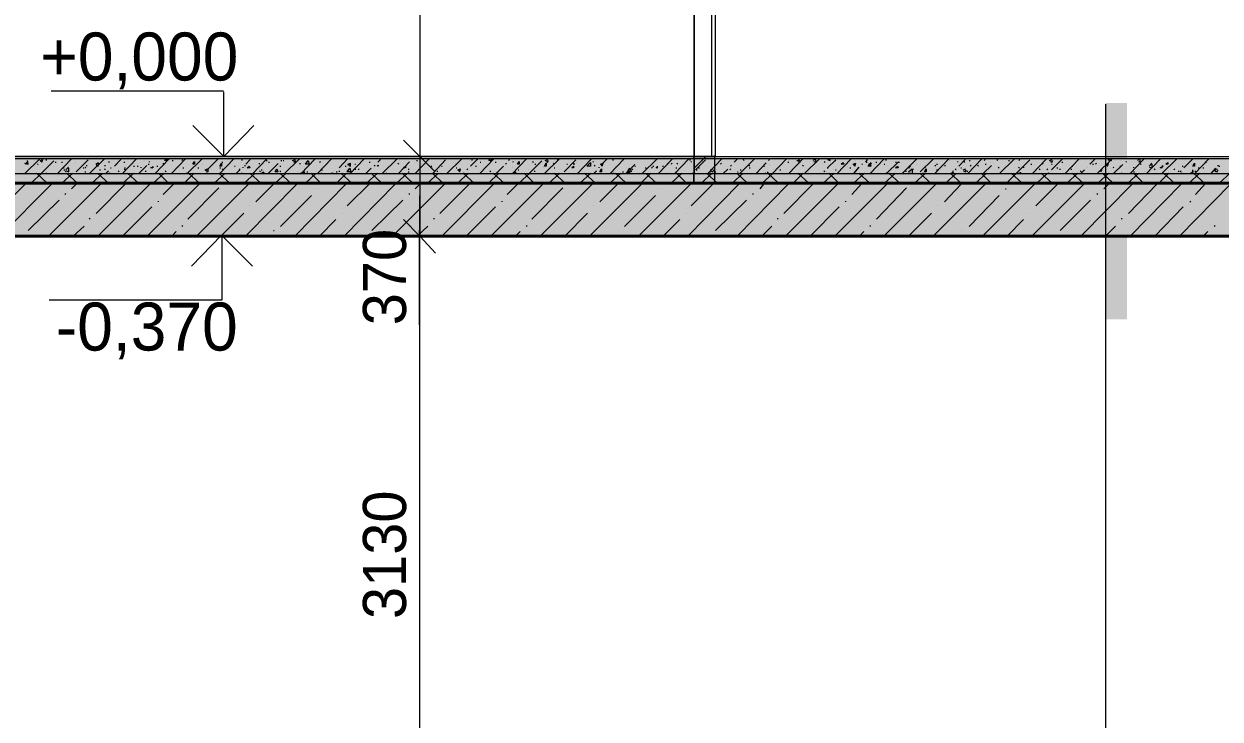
# Model space of a CAD drawing. Header units: millimetres. Extents: x -135211 to 49383, y -8033 to 228499.
# Drawn here: x -102004 to -96452, y 4231 to 7456 of the extents above; entities that cross this region are included whole.
import ezdxf

# ---------------------------------------------------------------- set-up
doc = ezdxf.new("R2010")
doc.units = ezdxf.units.MM
doc.layers.add('PDF _Геометрия', color=7, linetype='Continuous', true_color=0x1d1d1d)
doc.layers.add('PDF _Сплошная заливка', color=7, linetype='Continuous', true_color=0xffffff)
doc.layers.add('PDF _Текст', color=7, linetype='Continuous')

msp = doc.modelspace()

# ---------------------------------------------------------------- hatches: boundary and pattern name
at = {"layer": 'PDF _Сплошная заливка', "transparency": 33554559}
h = msp.add_hatch(color=256, dxfattribs=at)
h.paths.add_polyline_path([(-98797.4, 10725.5), (-98894.4, 10725.5), (-98894.4, 8943.4), (-98797.4, 8943.4)])
h.paths.add_polyline_path([(-98797.4, 6843.8), (-98894.4, 6843.8), (-98894.4, 6717.5), (-98797.4, 6717.5)])
h = msp.add_hatch(color=256, dxfattribs=at)
h.paths.add_polyline_path([(-95745, 6763.3), (-95745, 6828.9), (-98893.4, 6828.9), (-98893.4, 6763.3)])
h.paths.add_polyline_path([(-90597.5, 6763.3), (-90597.5, 6828.9), (-95546, 6828.9), (-95546, 6763.3)])
h = msp.add_hatch(color=256, dxfattribs=at)
h.paths.add_polyline_path([(-98894.4, 6763.3), (-98894.4, 6717.5), (-95745, 6717.5), (-95745, 6763.3)])
h.paths.add_polyline_path([(-90598.1, 6763.3), (-95546, 6763.3), (-95546, 6717.5), (-90598.1, 6717.5)])
h = msp.add_hatch(color=256, dxfattribs=at)
h.paths.add_polyline_path([(-90915, 6475.5), (-90915, 6713.8), (-103545.3, 6713.8), (-103545.3, 6475.5)])
h.paths.add_polyline_path([(-5796.5, 6475.5), (-5796.5, 6713.8), (-26352.2, 6713.8), (-26352.2, 6475.5)])
h.paths.add_polyline_path([(-26398.8, 6475.5), (-26398.8, 6713.8), (-50899.8, 6713.8), (-50899.8, 6475.5)])
h.paths.add_polyline_path([(-50950.6, 6475.5), (-50950.6, 6713.8), (-77648.6, 6713.8), (-77648.6, 6475.5)])
h.paths.add_polyline_path([(-79718.6, 6475.5), (-79718.6, 6713.8), (-80167.3, 6713.8), (-80167.3, 6475.5)])
h.paths.add_polyline_path([(-80366.2, 6475.5), (-80366.2, 6713.8), (-82698.6, 6713.8), (-82698.6, 6475.5)])
h.paths.add_polyline_path([(-82897.6, 6475.5), (-82897.6, 6713.8), (-83397.1, 6713.8), (-83397.1, 6475.5)])

# ---------------------------------------------------------------- linework, layer by layer
at = {"layer": 'PDF _Геометрия', "color": 7, "lineweight": 9}
for points in [[(-100166.8, 10722), (-100166.8, 6840.3), (-100289.6, 6840.3)], [(-98795.3, 8940.2), (-98795.3, 6840.3), (-98892.6, 6840.3), (-103295.3, 6840.3)], [(-98812.2, 8940.2), (-98812.2, 6840.3), (-98892.6, 6840.3), (-98892.6, 8889.2), (-98892.6, 6840.3), (-95743.1, 6840.3)], [(-101078.6, 7144.3), (-101878.7, 7144.3)], [(-99942.5, 6840.3), (-100145.7, 6840.3), (-101077, 6840.3), (-101077, 7141)], [(-81483.5, -2416.3), (-96982.2, -2416.3), (-96982.2, 7083.5)], [(-103297.1, 6844.5), (-103297.1, 6840.3), (-98894.8, 6840.3), (-98894.8, 6844.5)], [(-103297, 6840), (-103297, 6831.5), (-98894.6, 6831.5), (-98894.6, 6840)], [(-100928.8, 6840.3), (-101229.4, 6840.3)], [(-100166.7, 6840.2), (-100166.7, 6471.8), (-100289.5, 6471.8)], [(-100166.8, 6840.3), (-100061, 6840.3)], [(-98894.7, 6844.7), (-98894.7, 6717.5), (-98797.4, 6717.5), (-98797.4, 6844.7)], [(-98894.6, 6844.3), (-98894.6, 6831.5), (-95745.2, 6831.5), (-95745.2, 6844.3)], [(-103295.9, 6828.9), (-103295.9, 6761.3), (-98893.4, 6761.3), (-98893.4, 6828.9), (-98893.4, 6761.3), (-95743.9, 6761.3), (-95743.9, 6828.9)], [(-103297.1, 6763.8), (-103297.1, 6717.5), (-98894.7, 6717.5), (-98894.7, 6763.8), (-98894.7, 6717.5), (-95745.3, 6717.5), (-95745.3, 6763.8)], [(-100167.2, 6498.1), (-100167.2, 6659)], [(-100167.9, 6059.4), (-100167.9, 6499.6)], [(-98545.4, 6471.8), (-103045.4, 6471.8)], [(-101086.4, 6474), (-101086.4, 6173.5), (-101886.5, 6173.5)], [(-100933, 6471.8), (-101233.6, 6471.8)], [(-99447.1, 6471.8), (-99658.8, 6471.8), (-101085.4, 6471.8)], [(-100168.9, 6476.5), (-100168.9, 3225.4)], [(-100166.7, 6471.8), (-100060.9, 6471.8)], [(-97343.1, 6471.8), (-98443.8, 6471.8)], [(-96742, 6471.8), (-96945.2, 6471.8)]]:
    msp.add_lwpolyline(points, dxfattribs=at)
at = {"layer": 'PDF _Геометрия', "color": 7, "lineweight": 40}
for points in [[(-90547, 6717.5), (-103297.1, 6717.5), (-103297.1, 7445.8)], [(-103295.2, 6471.8), (-91691.7, 6471.8)]]:
    msp.add_lwpolyline(points, dxfattribs=at)
at = {"layer": 'PDF _Геометрия', "color": 7, "lineweight": 18}
for points in [[(-100937.3, 6984.3), (-101077, 6840.3), (-101221, 6984.3)], [(-100166.8, 6840.3), (-100243.1, 6916.3)], [(-100167.7, 6841.9), (-100095.8, 6770.1)], [(-100166.7, 6471.8), (-100243, 6547.8)], [(-101226.7, 6331.4), (-101087, 6475.1), (-100943.1, 6331.4)], [(-100165.5, 6468.9), (-100093.5, 6392.8)]]:
    msp.add_lwpolyline(points, dxfattribs=at)
at = {"layer": 'PDF _Геометрия', "lineweight": 9}
for points in [[(-101409, 6831.5), (-101409, 6831.5)], [(-101341.1, 6831.2), (-101341.1, 6822.8), (-101349.6, 6822.8), (-101345.4, 6831.2)], [(-101256.6, 6831.5), (-101256.6, 6831.5)], [(-101154.2, 6778.9), (-101103.4, 6829.9)], [(-100540.5, 6787.7), (-100502.4, 6830.2)], [(-100202.6, 6831.5), (-100202.6, 6831.5)], [(-99931.1, 6796.4), (-99897.2, 6830.4)], [(-99834.2, 6831.2), (-99834.2, 6822.8), (-99846.9, 6822.8), (-99838.4, 6831.2)], [(-99753.8, 6822.8), (-99749.5, 6831.2)], [(-99321.7, 6805.2), (-99296.3, 6830.7)], [(-98891.7, 6787.7), (-98841, 6838.7)], [(-98708, 6814), (-98691.1, 6831)], [(-98339.9, 6822.8), (-98331.4, 6831.2)], [(-98276.6, 6831.5), (-98276.6, 6831.5)], [(-97802.5, 6831.5), (-97802.5, 6831.5)], [(-97234.3, 6778.9), (-97183.5, 6829.9)], [(-97057, 6805.2), (-97031.6, 6830.7)], [(-96972.6, 6827), (-96955.7, 6822.8), (-96959.9, 6831.2)], [(-96832.9, 6822.8), (-96828.7, 6831.2)], [(-96620.6, 6787.7), (-96578.3, 6830.2)], [(-102001.2, 6809.5), (-101984.3, 6805.2), (-101988.5, 6822.2)], [(-102000.5, 6761.3), (-101932.8, 6828.9)], [(-101999.3, 6805.2), (-101986.6, 6817.9)], [(-101990.9, 6805.2), (-101986.6, 6809.5)], [(-101955, 6822.8), (-101955, 6822.8)], [(-101942, 6805.2), (-101937.7, 6805.2)], [(-101929.6, 6822.8), (-101916.9, 6827)], [(-101929.4, 6822.5), (-101921, 6814), (-101916.7, 6826.7)], [(-101924.3, 6761.3), (-101865.1, 6820.4)], [(-101916.4, 6796.4), (-101916.4, 6796.4)], [(-101899.9, 6822.8), (-101899.9, 6827)], [(-101893.5, 6805.2), (-101893.5, 6805.2)], [(-101859.7, 6814), (-101855.5, 6814)], [(-101848.2, 6761.3), (-101784.6, 6828.9)], [(-101830.1, 6814), (-101825.9, 6814)], [(-101821.2, 6787.7), (-101817, 6787.7)], [(-101818.8, 6778.9), (-101814.6, 6778.9)], [(-101812.5, 6770.1), (-101808.3, 6774.4), (-101795.5, 6770.1), (-101795.5, 6787.1)], [(-101810.3, 6778.9), (-101797.6, 6791.6)], [(-101764.3, 6814), (-101764.3, 6814)], [(-101761.7, 6770.1), (-101706.7, 6824.9)], [(-101730, 6787.7), (-101725.8, 6787.7)], [(-101721.6, 6787.7), (-101717.3, 6791.9)], [(-101713.2, 6800.7), (-101713.2, 6796.4)], [(-101700, 6761.3), (-101632.3, 6828.9)], [(-101671, 6805.2), (-101658.3, 6813.7)], [(-101669.1, 6805.2), (-101664.9, 6805.2)], [(-101669, 6800.7), (-101660.5, 6796.4), (-101656.3, 6809.2)], [(-101653.7, 6778.9), (-101649.4, 6778.9)], [(-101630.6, 6783.1), (-101626.4, 6778.9)], [(-101626.6, 6796.4), (-101626.6, 6800.7)], [(-101611.9, 6818.2), (-101607.7, 6814)], [(-101603, 6787.7), (-101598.8, 6787.7)], [(-101584.3, 6796.4), (-101554.7, 6826.2)], [(-101577.9, 6805.2), (-101573.7, 6805.2)], [(-101567, 6774.4), (-101562.7, 6770.1)], [(-101547.6, 6761.3), (-101484.1, 6828.9)], [(-101540, 6814), (-101535.7, 6814)], [(-101539.4, 6783.1), (-101535.2, 6778.9)], [(-101537.6, 6787.7), (-101533.4, 6787.7)], [(-101495.4, 6796.4), (-101491.2, 6796.4)], [(-101478.5, 6796.4), (-101474.3, 6796.4)], [(-101471.4, 6761.3), (-101433.3, 6799.6)], [(-101461.4, 6791.9), (-101461.4, 6787.7)], [(-101445, 6822.8), (-101445, 6822.8)], [(-101440, 6774.4), (-101440, 6770.1)], [(-101427.8, 6805.2), (-101423.6, 6805.2)], [(-101421.4, 6814), (-101421.4, 6818.2)], [(-101416.8, 6791.9), (-101408.3, 6787.7), (-101404.1, 6796.2)], [(-101414.8, 6787.7), (-101402.2, 6791.9)], [(-101395.2, 6761.3), (-101331.7, 6828.9)], [(-101387.3, 6796.4), (-101383.1, 6796.4)], [(-101360.1, 6809.5), (-101355.9, 6805.2)], [(-101357.4, 6778.9), (-101357.4, 6778.9)], [(-101348.8, 6774.4), (-101344.5, 6770.1)], [(-101319, 6761.3), (-101255.5, 6828.9)], [(-101315.8, 6822.8), (-101311.5, 6822.8)], [(-101287.8, 6787.7), (-101287.8, 6787.7)], [(-101271.5, 6822.8), (-101267.2, 6827)], [(-101266.7, 6787.7), (-101262.4, 6787.7)], [(-101247, 6761.3), (-101179.3, 6828.9)], [(-101196.7, 6787.7), (-101192.4, 6787.7)], [(-101175.8, 6805.2), (-101175.8, 6805.2)], [(-101162.7, 6778.9), (-101150, 6783.1)], [(-101162.5, 6778.6), (-101149.8, 6770.1), (-101149.8, 6782.9)], [(-101135.3, 6778.9), (-101135.3, 6778.9)], [(-101097.2, 6778.9), (-101097.2, 6778.9)], [(-101095.1, 6787.7), (-101090.8, 6787.7)], [(-101094.6, 6761.3), (-101031.1, 6828.9)], [(-101085.1, 6814), (-101080.8, 6814)], [(-101084.5, 6783.1), (-101080.2, 6778.9)], [(-101027.5, 6796.4), (-101023.2, 6796.4)], [(-101018.5, 6761.3), (-101001.5, 6778.3)], [(-101006, 6783.1), (-101001.8, 6778.9)], [(-100992.1, 6822.8), (-100992.1, 6827)], [(-100987.2, 6787.7), (-100987.2, 6791.9)], [(-100978.9, 6800.7), (-100978.9, 6796.4)], [(-100974.8, 6805.2), (-100953.7, 6826.4)], [(-100942.2, 6761.3), (-100878.8, 6828.9)], [(-100911.3, 6805.2), (-100911.3, 6809.5)], [(-100910.8, 6774.4), (-100906.5, 6770.1)], [(-100902.5, 6778.9), (-100898.2, 6778.9)], [(-100879.8, 6822.8), (-100875.5, 6822.8)], [(-100870.3, 6761.3), (-100823.7, 6808.1)], [(-100869.2, 6814), (-100864.9, 6814)], [(-100815.8, 6796.4), (-100811.6, 6796.4)], [(-100815.4, 6774.4), (-100815.4, 6770.1)], [(-100812, 6822.8), (-100807.8, 6822.8)], [(-100801.6, 6822.8), (-100797.4, 6822.8)], [(-100794.1, 6761.3), (-100726.3, 6828.9)], [(-100757, 6822.8), (-100744.3, 6827)], [(-100754.8, 6818.2), (-100746.4, 6814), (-100742.1, 6822.5)], [(-100722.8, 6805.2), (-100722.8, 6809.5)], [(-100717.9, 6761.3), (-100654.4, 6828.9)], [(-100641.7, 6761.3), (-100578.2, 6828.9)], [(-100632.1, 6814), (-100627.9, 6818.2)], [(-100623, 6778.9), (-100618.8, 6778.9)], [(-100540.2, 6770.1), (-100540.2, 6774.4)], [(-100513.3, 6796.4), (-100509, 6796.4)], [(-100500.7, 6805.2), (-100488, 6809.5)], [(-100500.6, 6804.9), (-100487.9, 6796.4), (-100487.9, 6809.2)], [(-100489.3, 6761.3), (-100425.8, 6828.9)], [(-100468.8, 6805.2), (-100464.6, 6805.2)], [(-100466.4, 6783.1), (-100466.4, 6778.9)], [(-100449.5, 6778.9), (-100449.5, 6783.1)], [(-100417.3, 6761.3), (-100391.9, 6786.8)], [(-100401.3, 6814), (-100397, 6814)], [(-100377.8, 6796.4), (-100373.6, 6800.7)], [(-100365.1, 6800.7), (-100360.9, 6796.4)], [(-100361.2, 6814), (-100348.5, 6826.7)], [(-100358.7, 6796.4), (-100358.7, 6800.7)], [(-100341.1, 6761.3), (-100273.4, 6828.9)], [(-100267.9, 6805.2), (-100263.7, 6809.5)], [(-100264.9, 6761.3), (-100214.1, 6816.2)], [(-100261.7, 6822.8), (-100261.7, 6822.8)], [(-100244.2, 6791.9), (-100235.7, 6787.7), (-100231.5, 6796.2)], [(-100242.2, 6787.7), (-100229.5, 6791.9)], [(-100218.7, 6783.1), (-100218.7, 6778.9)], [(-100188.7, 6761.3), (-100125.2, 6828.9)], [(-100181.3, 6822.8), (-100177.1, 6822.8)], [(-100115.3, 6796.4), (-100111.1, 6796.4)], [(-100113, 6787.7), (-100108.7, 6787.7)], [(-100106.3, 6761.3), (-100047, 6824.7)], [(-100085.3, 6770.1), (-100085.3, 6774.4)], [(-100066.6, 6796.4), (-100062.3, 6796.4)], [(-100040.6, 6761.3), (-99972.8, 6828.9)], [(-100009.8, 6814), (-100009.8, 6814)], [(-99999, 6805.2), (-99994.7, 6805.2)], [(-99998.7, 6787.7), (-99994.5, 6787.7)], [(-99990, 6778.9), (-99977.4, 6783.1)], [(-99989.9, 6778.6), (-99981.5, 6770.1), (-99977.2, 6782.9)], [(-99947.8, 6778.9), (-99943.5, 6783.1)], [(-99925.3, 6827), (-99925.3, 6822.8)], [(-99907.9, 6796.4), (-99903.7, 6796.4)], [(-99888.2, 6761.3), (-99824.7, 6828.9)], [(-99887, 6814), (-99882.8, 6814)], [(-99841.7, 6774.4), (-99837.5, 6770.1)], [(-99840.6, 6822.8), (-99836.4, 6822.8)], [(-99834.2, 6827), (-99830, 6822.8)], [(-99817.1, 6814), (-99812.9, 6814)], [(-99812, 6761.3), (-99778.1, 6795.3)], [(-99768.4, 6805.2), (-99764.1, 6809.5)], [(-99735.8, 6761.3), (-99672.3, 6828.9)], [(-99734.6, 6818.2), (-99734.6, 6814)], [(-99734.2, 6787.7), (-99734.2, 6787.7)], [(-99722.1, 6822.8), (-99722.1, 6822.8)], [(-99710.7, 6778.9), (-99706.5, 6778.9)], [(-99662.1, 6778.9), (-99662.1, 6778.9)], [(-99659.6, 6761.3), (-99600.3, 6820.4)], [(-99643.5, 6818.2), (-99639.3, 6814)], [(-99632.9, 6805.2), (-99628.7, 6805.2)], [(-99632.3, 6770.1), (-99632.3, 6774.4)], [(-99594.5, 6787.7), (-99594.5, 6787.7)], [(-99587.6, 6761.3), (-99519.9, 6828.9)], [(-99584.5, 6822.8), (-99571.7, 6827)], [(-99582.2, 6818.2), (-99573.8, 6814), (-99569.5, 6822.5)], [(-99548.2, 6809.5), (-99544, 6805.2)], [(-99543.7, 6787.7), (-99539.4, 6787.7)], [(-99527.4, 6827), (-99527.4, 6822.8)], [(-99496.8, 6770.1), (-99441.8, 6824.9)], [(-99484.7, 6805.2), (-99480.5, 6805.2)], [(-99452.9, 6805.2), (-99448.7, 6805.2), (-99452.9, 6809.5)], [(-99440.3, 6814), (-99440.3, 6814)], [(-99435.2, 6761.3), (-99371.7, 6828.9)], [(-99372.8, 6822.8), (-99372.8, 6822.8)], [(-99364.2, 6814), (-99359.9, 6818.2)], [(-99357.5, 6800.7), (-99353.3, 6796.4)], [(-99334.1, 6787.7), (-99334.1, 6791.9)], [(-99328.1, 6805.2), (-99315.4, 6809.5)], [(-99327.9, 6804.9), (-99319.5, 6796.4), (-99315.2, 6809.2)], [(-99282.8, 6761.3), (-99219.3, 6828.9)], [(-99269.1, 6822.8), (-99269.1, 6827)], [(-99260.2, 6796.4), (-99260.2, 6796.4)], [(-99210.9, 6761.3), (-99168.5, 6803.8)], [(-99198.5, 6778.9), (-99194.2, 6783.1)], [(-99181.6, 6778.9), (-99177.3, 6783.1)], [(-99169.1, 6796.4), (-99164.9, 6796.4)], [(-99154.7, 6814), (-99154.7, 6814)], [(-99134.7, 6761.3), (-99066.9, 6828.9)], [(-99120.3, 6787.7), (-99116.1, 6787.7)], [(-99090.7, 6787.7), (-99086.5, 6791.9)], [(-99084.5, 6796.4), (-99080.2, 6796.4)], [(-99071.6, 6791.9), (-99063.2, 6787.7), (-99063.2, 6796.2)], [(-99069.5, 6787.7), (-99061.1, 6791.9)], [(-99069.5, 6787.7), (-99069.5, 6787.7)], [(-99058.5, 6761.3), (-98995, 6828.9)], [(-99040, 6796.4), (-99035.8, 6796.4)], [(-99019.1, 6809.5), (-99014.8, 6805.2)], [(-99000, 6805.2), (-98995.7, 6809.5)], [(-98982.3, 6761.3), (-98918.8, 6828.9)], [(-98978.5, 6787.7), (-98974.3, 6787.7)], [(-98972.5, 6805.2), (-98968.2, 6809.5)], [(-98913.5, 6827), (-98913.5, 6822.8)], [(-98904.9, 6814), (-98904.9, 6818.2)], [(-98887.3, 6778.9), (-98840.8, 6825.6)], [(-98883.1, 6778.9), (-98878.9, 6778.9)], [(-98872.7, 6787.7), (-98868.4, 6787.7)], [(-98858.5, 6822.8), (-98854.2, 6822.8)], [(-98829.9, 6761.3), (-98766.4, 6828.9)], [(-98817.5, 6778.9), (-98804.8, 6783.1)], [(-98815.2, 6774.4), (-98806.7, 6770.1), (-98802.5, 6778.6)], [(-98787.8, 6778.9), (-98787.8, 6778.9)], [(-98771.4, 6809.5), (-98767.1, 6805.2)], [(-98757.9, 6761.3), (-98736.7, 6782.6)], [(-98726.5, 6778.9), (-98722.3, 6783.1)], [(-98724.7, 6796.4), (-98720.4, 6800.7)], [(-98681.7, 6761.3), (-98614, 6828.9)], [(-98679.9, 6778.9), (-98675.7, 6778.9)], [(-98665.9, 6827), (-98661.6, 6822.8)], [(-98637.7, 6787.7), (-98633.5, 6787.7)], [(-98635.8, 6796.4), (-98635.8, 6800.7)], [(-98605.5, 6761.3), (-98559, 6811.9)], [(-98570.2, 6796.4), (-98565.9, 6796.4)], [(-98547.3, 6822.8), (-98543.1, 6827)], [(-98544.9, 6805.2), (-98544.9, 6805.2)], [(-98529.3, 6761.3), (-98465.8, 6828.9)], [(-98495.8, 6778.9), (-98491.5, 6778.9)], [(-98458.3, 6814), (-98454, 6814)], [(-98454.2, 6822.8), (-98454.2, 6822.8)], [(-98453.1, 6761.3), (-98389.6, 6828.9)], [(-98416.1, 6822.8), (-98411.9, 6822.8), (-98403.4, 6827)], [(-98409.6, 6818.2), (-98401.1, 6814), (-98401.1, 6822.5)], [(-98390.3, 6800.7), (-98386, 6796.4)], [(-98381.2, 6761.3), (-98313.4, 6828.9)], [(-98337.6, 6818.2), (-98324.9, 6814), (-98329.2, 6826.7)], [(-98290.3, 6770.1), (-98286.1, 6774.4)], [(-98289, 6818.2), (-98284.7, 6814)], [(-98275.8, 6787.7), (-98271.6, 6787.7)], [(-98274.3, 6827), (-98261.6, 6822.8), (-98261.6, 6827)], [(-98273.7, 6787.7), (-98235.6, 6825.9)], [(-98240.4, 6822.8), (-98236.2, 6822.8)], [(-98237.5, 6778.9), (-98233.3, 6778.9)], [(-98228.7, 6761.3), (-98165.3, 6828.9)], [(-98180.7, 6796.4), (-98180.7, 6796.4)], [(-98170, 6787.7), (-98165.8, 6787.7)], [(-98155.4, 6805.2), (-98142.7, 6809.5)], [(-98155.3, 6804.9), (-98146.8, 6796.4), (-98142.6, 6809.2)], [(-98152.6, 6761.3), (-98127.2, 6791.1)], [(-98145.2, 6822.8), (-98145.2, 6822.8)], [(-98115.2, 6805.2), (-98111, 6805.2)], [(-98096.3, 6814), (-98087.9, 6826.7)], [(-98094.2, 6814), (-98090, 6814)], [(-98085.5, 6800.7), (-98072.8, 6796.4), (-98072.8, 6813.4)], [(-98083.3, 6796.4), (-98070.6, 6809.2)], [(-98076.4, 6761.3), (-98012.9, 6828.9)], [(-98056, 6805.2), (-98056, 6805.2)], [(-98049.8, 6814), (-98045.5, 6814)], [(-98011.5, 6805.2), (-98007.3, 6805.2)], [(-98001.3, 6822.8), (-98001.3, 6827)], [(-98000.2, 6761.3), (-97945.1, 6816.2)], [(-97958.8, 6814), (-97954.6, 6814)], [(-97943.9, 6814), (-97939.7, 6814)], [(-97928.2, 6761.3), (-97860.5, 6828.9)], [(-97909.3, 6770.1), (-97909.3, 6774.4)], [(-97903.3, 6791.9), (-97894.8, 6787.7), (-97890.6, 6800.4)], [(-97901.1, 6787.7), (-97888.4, 6796.2)], [(-97898.7, 6770.1), (-97881.8, 6782.9)], [(-97896.4, 6765.6), (-97879.5, 6761.3), (-97879.5, 6778.3)], [(-97877.7, 6783.1), (-97877.7, 6778.9)], [(-97859.1, 6805.2), (-97859.1, 6805.2)], [(-97843.7, 6770.1), (-97784.4, 6829.2)], [(-97822.8, 6787.7), (-97818.6, 6791.9)], [(-97776.5, 6800.7), (-97772.2, 6796.4)], [(-97775.8, 6761.3), (-97712.3, 6828.9)], [(-97768.1, 6805.2), (-97763.9, 6805.2)], [(-97767.7, 6778.9), (-97763.4, 6778.9)], [(-97727.7, 6796.4), (-97727.7, 6800.7)], [(-97707, 6822.8), (-97707, 6822.8)], [(-97680.8, 6778.9), (-97676.6, 6783.1)], [(-97670.9, 6818.2), (-97670.9, 6814)], [(-97668.4, 6796.4), (-97668.4, 6796.4)], [(-97664.2, 6796.4), (-97634.6, 6826.2)], [(-97655.6, 6787.7), (-97651.4, 6787.7)], [(-97644.9, 6778.9), (-97632.2, 6783.1)], [(-97642.6, 6774.4), (-97634.1, 6770.1), (-97629.9, 6778.6)], [(-97641.3, 6814), (-97637, 6818.2)], [(-97625.6, 6774.4), (-97625.6, 6770.1)], [(-97623.4, 6761.3), (-97559.9, 6828.9)], [(-97616.1, 6822.8), (-97611.8, 6822.8)], [(-97611.3, 6796.4), (-97607.1, 6800.7)], [(-97577.5, 6800.7), (-97573.3, 6796.4)], [(-97551.5, 6761.3), (-97513.4, 6799.6)], [(-97546.2, 6822.8), (-97541.9, 6827)], [(-97541.6, 6805.2), (-97537.4, 6805.2)], [(-97524.3, 6791.9), (-97520.1, 6787.7)], [(-97516.4, 6814), (-97516.4, 6814)], [(-97501.6, 6814), (-97501.6, 6814)], [(-97486.9, 6822.8), (-97482.7, 6827)], [(-97482, 6791.9), (-97477.8, 6787.7)], [(-97475.2, 6761.3), (-97407.5, 6828.9)], [(-97458.7, 6778.9), (-97458.7, 6778.9)], [(-97434, 6822.8), (-97429.8, 6822.8)], [(-97425.4, 6814), (-97421.2, 6814)], [(-97421.2, 6814), (-97421.2, 6814)], [(-97399.1, 6761.3), (-97335.6, 6824.7)], [(-97386.9, 6791.9), (-97382.6, 6787.7)], [(-97385.3, 6822.8), (-97381, 6827)], [(-97363.5, 6787.7), (-97363.5, 6791.9)], [(-97330, 6805.2), (-97325.7, 6805.2)], [(-97322.9, 6761.3), (-97259.3, 6828.9)], [(-97291.4, 6783.1), (-97287.1, 6778.9)], [(-97277.1, 6805.2), (-97272.8, 6809.5)], [(-97255.4, 6778.9), (-97251.2, 6783.1)], [(-97243.6, 6822.8), (-97230.9, 6827)], [(-97241.2, 6818.2), (-97232.7, 6814), (-97228.5, 6822.5)], [(-97234.8, 6805.2), (-97230.5, 6805.2)], [(-97209, 6787.7), (-97204.8, 6787.7)], [(-97196.2, 6783.1), (-97196.2, 6778.9)], [(-97186.2, 6814), (-97181.9, 6814)], [(-97170.5, 6761.3), (-97107, 6828.9)], [(-97143.2, 6783.1), (-97143.2, 6778.9)], [(-97141.5, 6796.4), (-97141.5, 6796.4)], [(-97139.3, 6796.4), (-97135, 6796.4)], [(-97100.7, 6774.4), (-97096.5, 6770.1)], [(-97098.5, 6761.3), (-97081.6, 6778.3)], [(-97067.1, 6787.7), (-97067.1, 6787.7)], [(-97044.3, 6805.2), (-97040, 6805.2)], [(-97044.1, 6796.4), (-97044.1, 6796.4)], [(-97029.4, 6805.2), (-97025.1, 6809.5)], [(-97022.3, 6761.3), (-96954.6, 6828.9)], [(-97005.5, 6774.4), (-97005.5, 6770.1)], [(-97003.5, 6778.9), (-96999.2, 6778.9)], [(-96983, 6814), (-96983, 6814)], [(-96982.8, 6805.2), (-96970.1, 6809.5)], [(-96982.6, 6804.9), (-96974.2, 6796.4), (-96969.9, 6809.2)], [(-96970.4, 6822.8), (-96966.2, 6827)], [(-96948.6, 6791.9), (-96944.4, 6787.7)], [(-96946.1, 6761.3), (-96903.8, 6803.8)], [(-96938.8, 6822.8), (-96938.8, 6822.8)], [(-96917.1, 6796.4), (-96912.9, 6796.4)], [(-96915.4, 6822.8), (-96915.4, 6822.8)], [(-96889.8, 6814), (-96885.6, 6818.2)], [(-96869.9, 6761.3), (-96806.4, 6828.9)], [(-96853.5, 6791.9), (-96853.5, 6787.7)], [(-96830.5, 6818.2), (-96822.1, 6814), (-96822.1, 6826.7)], [(-96821.9, 6805.2), (-96817.7, 6805.2)], [(-96793.7, 6761.3), (-96730.2, 6828.9)], [(-96781.7, 6796.4), (-96769, 6809.2)], [(-96779.3, 6791.9), (-96766.6, 6787.7), (-96766.6, 6804.7)], [(-96758, 6783.1), (-96753.7, 6778.9)], [(-96736.8, 6778.9), (-96736.8, 6778.9)], [(-96731.3, 6822.8), (-96731.3, 6822.8)], [(-96730.7, 6791.9), (-96722.2, 6787.7), (-96718, 6800.4)], [(-96728.5, 6787.7), (-96715.8, 6796.2)], [(-96721.8, 6761.3), (-96654, 6828.9)], [(-96667, 6783.1), (-96662.8, 6778.9)], [(-96645.7, 6770.1), (-96641.5, 6774.4)], [(-96637.2, 6770.1), (-96633, 6774.4)], [(-96627, 6796.4), (-96622.8, 6796.4)], [(-96590.5, 6765.6), (-96577.8, 6761.3), (-96577.8, 6778.3)], [(-96582.9, 6805.2), (-96582.9, 6805.2)], [(-96569.4, 6761.3), (-96505.8, 6828.9)], [(-96567.3, 6774.4), (-96567.3, 6770.1)], [(-96552.9, 6787.7), (-96548.7, 6787.7)], [(-96531.8, 6787.7), (-96527.5, 6787.7)], [(-96519.5, 6814), (-96515.3, 6814)], [(-96493.2, 6761.3), (-96472, 6786.8)], [(-96476.5, 6778.9), (-96463.8, 6783.1)], [(-96476.4, 6774.4), (-96472.1, 6770.1)], [(-96474.1, 6774.4), (-96465.7, 6770.1), (-96461.4, 6778.6)], [(-96460, 6796.4), (-96460, 6800.7)], [(-96457.7, 6796.4), (-96453.5, 6796.4)], [(-101972.1, 6717.5), (-101921.3, 6763.8)], [(-101895.9, 6717.5), (-101946.7, 6763.8)], [(-101903.2, 6761.3), (-101899, 6765.6)], [(-101828.2, 6717.5), (-101777.4, 6763.8)], [(-101756.2, 6717.5), (-101807, 6763.8)], [(-101721.3, 6770.1), (-101717, 6770.1)], [(-101688.5, 6717.5), (-101637.7, 6763.8)], [(-101612.3, 6717.5), (-101663.1, 6763.8)], [(-101623.8, 6761.3), (-101611.1, 6774.1)], [(-101544.6, 6717.5), (-101493.8, 6763.8)], [(-101472.6, 6717.5), (-101523.4, 6763.8)], [(-101448.3, 6761.3), (-101444.1, 6761.3)], [(-101404.9, 6717.5), (-101354.1, 6763.8)], [(-101332.9, 6717.5), (-101379.5, 6763.8)], [(-101261, 6717.5), (-101214.4, 6763.8)], [(-101249.3, 6765.6), (-101249.3, 6761.3), (-101245.1, 6761.3)], [(-101189, 6717.5), (-101239.8, 6763.8)], [(-101185.8, 6761.3), (-101185.8, 6761.3)], [(-101164.7, 6761.3), (-101164.7, 6761.3)], [(-101158.1, 6765.6), (-101153.9, 6761.3)], [(-101121.3, 6717.5), (-101070.5, 6763.8)], [(-101049.3, 6717.5), (-101100.1, 6763.8)], [(-100995.3, 6761.3), (-100991.1, 6765.6)], [(-100981.6, 6717.5), (-100930.8, 6763.8)], [(-100905.4, 6717.5), (-100956.2, 6763.8)], [(-100904.1, 6761.3), (-100891.4, 6769.8), (-100895.7, 6761.3)], [(-100904.1, 6761.3), (-100904.1, 6761.3)], [(-100837.7, 6717.5), (-100786.9, 6763.8)], [(-100765.7, 6717.5), (-100816.5, 6763.8)], [(-100735, 6770.1), (-100735, 6770.1)], [(-100720.1, 6765.6), (-100715.9, 6761.3)], [(-100713.6, 6765.6), (-100701, 6761.3), (-100705.2, 6774.1)], [(-100711.7, 6761.3), (-100703.2, 6769.8)], [(-100698, 6717.5), (-100647.2, 6763.8)], [(-100690.6, 6770.1), (-100686.4, 6770.1)], [(-100626, 6717.5), (-100672.6, 6763.8)], [(-100624.7, 6765.6), (-100624.7, 6761.3)], [(-100578.2, 6761.3), (-100578.2, 6761.3)], [(-100573.9, 6761.3), (-100578.2, 6761.3)], [(-100572, 6765.6), (-100567.7, 6761.3)], [(-100555.2, 6770.1), (-100550.9, 6770.1)], [(-100554, 6717.5), (-100507.5, 6763.8)], [(-100482.1, 6717.5), (-100532.9, 6763.8)], [(-100414.4, 6717.5), (-100363.6, 6763.8)], [(-100342.4, 6717.5), (-100393.2, 6763.8)], [(-100324.2, 6765.6), (-100320, 6761.3)], [(-100288.3, 6761.3), (-100284.1, 6761.3)], [(-100274.7, 6717.5), (-100223.9, 6763.8)], [(-100198.5, 6717.5), (-100249.3, 6763.8)], [(-100220.7, 6770.1), (-100216.5, 6770.1)], [(-100180.3, 6761.3), (-100180.3, 6761.3)], [(-100130.8, 6717.5), (-100080, 6763.8)], [(-100058.8, 6717.5), (-100109.6, 6763.8)], [(-99991.1, 6717.5), (-99940.3, 6763.8)], [(-99914.9, 6717.5), (-99965.7, 6763.8)], [(-99964.4, 6761.3), (-99960.1, 6765.6)], [(-99847.1, 6717.5), (-99800.6, 6763.8)], [(-99775.2, 6717.5), (-99826, 6763.8)], [(-99731.6, 6761.3), (-99723.1, 6769.8), (-99723.1, 6761.3)], [(-99731.6, 6761.3), (-99731.6, 6761.3)], [(-99725.3, 6761.3), (-99721, 6761.3)], [(-99707.4, 6717.5), (-99656.6, 6763.8)], [(-99635.5, 6717.5), (-99682, 6763.8)], [(-99567.8, 6717.5), (-99517, 6763.8)], [(-99491.6, 6717.5), (-99542.4, 6763.8)], [(-99423.8, 6717.5), (-99373, 6763.8)], [(-99351.9, 6717.5), (-99402.7, 6763.8)], [(-99359, 6761.3), (-99346.3, 6774.1)], [(-99306.2, 6761.3), (-99301.9, 6761.3)], [(-99284.2, 6717.5), (-99233.4, 6763.8)], [(-99272.3, 6761.3), (-99268, 6765.6)], [(-99261.8, 6770.1), (-99261.8, 6770.1)], [(-99208, 6717.5), (-99258.8, 6763.8)], [(-99225.9, 6770.1), (-99221.6, 6770.1)], [(-99206.6, 6765.6), (-99193.9, 6761.3), (-99198.1, 6774.1)], [(-99204.6, 6761.3), (-99196.1, 6769.8)], [(-99140.2, 6717.5), (-99093.7, 6763.8)], [(-99068.3, 6717.5), (-99119.1, 6763.8)], [(-99071.2, 6761.3), (-99071.2, 6761.3)], [(-99000.5, 6717.5), (-98949.7, 6763.8)], [(-98978.2, 6770.1), (-98974, 6770.1)], [(-98928.6, 6717.5), (-98975.1, 6763.8)], [(-98899.7, 6761.3), (-98899.7, 6765.6)], [(-98860.8, 6717.5), (-98810, 6763.8)], [(-98784.6, 6717.5), (-98835.4, 6763.8)], [(-98821.6, 6770.1), (-98817.3, 6770.1)], [(-98801.6, 6717.5), (-98797.4, 6721.7)], [(-98796.2, 6770.1), (-98791.9, 6770.1)], [(-98716.9, 6717.5), (-98666.1, 6763.8)], [(-98644.9, 6717.5), (-98695.7, 6763.8)], [(-98692.5, 6770.1), (-98688.2, 6770.1)], [(-98597.2, 6770.1), (-98597.2, 6770.1)], [(-98577.2, 6717.5), (-98526.4, 6763.8)], [(-98563.2, 6765.6), (-98559, 6761.3)], [(-98561.1, 6761.3), (-98548.4, 6765.6)], [(-98501, 6717.5), (-98551.8, 6763.8)], [(-98550.5, 6761.3), (-98550.5, 6769.8)], [(-98501.8, 6761.3), (-98497.6, 6761.3)], [(-98453.1, 6761.3), (-98453.1, 6761.3)], [(-98433.3, 6717.5), (-98386.8, 6763.8)], [(-98361.4, 6717.5), (-98412.2, 6763.8)], [(-98410.8, 6761.3), (-98406.5, 6761.3)], [(-98362.2, 6770.1), (-98362.2, 6770.1)], [(-98293.6, 6717.5), (-98242.8, 6763.8)], [(-98277.6, 6770.1), (-98277.6, 6770.1)], [(-98221.7, 6717.5), (-98268.2, 6763.8)], [(-98153.9, 6717.5), (-98103.1, 6763.8)], [(-98077.7, 6717.5), (-98128.5, 6763.8)], [(-98010, 6717.5), (-97959.2, 6763.8)], [(-98004.4, 6761.3), (-98000.2, 6765.6)], [(-97938, 6717.5), (-97988.8, 6763.8)], [(-97983.2, 6761.3), (-97983.2, 6761.3)], [(-97870.3, 6717.5), (-97819.5, 6763.8)], [(-97794.1, 6717.5), (-97844.9, 6763.8)], [(-97832.9, 6761.3), (-97828.7, 6765.6)], [(-97726.4, 6717.5), (-97675.6, 6763.8)], [(-97654.4, 6717.5), (-97705.2, 6763.8)], [(-97699.6, 6765.6), (-97691.2, 6761.3), (-97691.2, 6774.1)], [(-97699.6, 6761.3), (-97691.2, 6769.8)], [(-97697.5, 6761.3), (-97689, 6769.8)], [(-97586.7, 6717.5), (-97535.9, 6763.8)], [(-97514.7, 6717.5), (-97561.3, 6763.8)], [(-97549.3, 6761.3), (-97545, 6765.6)], [(-97442.8, 6717.5), (-97396.2, 6763.8)], [(-97370.8, 6717.5), (-97421.6, 6763.8)], [(-97390.6, 6765.6), (-97390.6, 6761.3)], [(-97388.4, 6761.3), (-97375.7, 6765.6)], [(-97382.1, 6761.3), (-97377.9, 6769.8)], [(-97363, 6761.3), (-97358.7, 6761.3)], [(-97303.1, 6717.5), (-97252.3, 6763.8)], [(-97231.1, 6717.5), (-97281.9, 6763.8)], [(-97248.7, 6765.6), (-97244.5, 6761.3)], [(-97246.7, 6761.3), (-97246.7, 6765.6)], [(-97163.4, 6717.5), (-97112.6, 6763.8)], [(-97087.2, 6717.5), (-97138, 6763.8)], [(-97094.4, 6770.1), (-97094.4, 6770.1)], [(-97019.5, 6717.5), (-96968.7, 6763.8)], [(-96947.5, 6717.5), (-96998.3, 6763.8)], [(-96910, 6765.6), (-96905.8, 6761.3)], [(-96879.8, 6717.5), (-96829, 6763.8)], [(-96807.8, 6717.5), (-96854.4, 6763.8)], [(-96853.1, 6770.1), (-96848.9, 6770.1)], [(-96816.9, 6761.3), (-96812.7, 6761.3)], [(-96804.3, 6770.1), (-96804.3, 6770.1)], [(-96735.8, 6717.5), (-96689.3, 6763.8)], [(-96663.9, 6717.5), (-96714.7, 6763.8)], [(-96630.6, 6765.6), (-96630.6, 6761.3)], [(-96596.2, 6717.5), (-96545.4, 6763.8)], [(-96588.3, 6761.3), (-96575.6, 6774.1)], [(-96524.2, 6717.5), (-96575, 6763.8)], [(-96456.5, 6717.5), (-96405.7, 6763.8)], [(-102118.3, 6471.8), (-101877, 6713)], [(-102099.3, 6612.2), (-101993.5, 6717.8)], [(-101889.7, 6471.8), (-101648.4, 6713)], [(-101814.7, 6664.8), (-101810.4, 6669.1)], [(-101783.5, 6691.1), (-101762.4, 6712.4)], [(-101669.3, 6577.1), (-101533.9, 6712.6)], [(-101661.1, 6471.8), (-101419.8, 6713)], [(-101432.5, 6471.8), (-101191.2, 6713)], [(-101357.5, 6664.8), (-101306.7, 6715.5)], [(-101243.3, 6550.8), (-101099.4, 6694.9)], [(-101203.9, 6471.8), (-100962.6, 6713)], [(-100975.3, 6471.8), (-100738.3, 6713)], [(-100927.4, 6629.7), (-100847, 6710.2)], [(-100746.7, 6471.8), (-100509.6, 6713)], [(-100640.5, 6691.1), (-100640.5, 6691.1)], [(-100518.1, 6471.8), (-100281.1, 6713)], [(-100503.5, 6612.2), (-100397.7, 6717.8)], [(-100293.8, 6471.8), (-100052.5, 6713)], [(-100214.5, 6664.8), (-100214.5, 6669.1)], [(-100187.6, 6691.1), (-100166.4, 6712.4)], [(-100073.4, 6577.1), (-99937.9, 6712.6)], [(-100065.2, 6471.8), (-99823.9, 6713)], [(-99836.6, 6471.8), (-99595.3, 6713)], [(-99761.6, 6664.8), (-99710.8, 6715.5)], [(-99647.4, 6550.8), (-99503.5, 6694.9)], [(-99608, 6471.8), (-99366.7, 6713)], [(-99379.4, 6471.8), (-99138.1, 6713)], [(-99331.4, 6629.7), (-99250.9, 6710.2)], [(-99150.8, 6471.8), (-98909.5, 6713)], [(-99044.5, 6691.1), (-99044.5, 6691.1)], [(-98922.2, 6471.8), (-98685.1, 6713)], [(-98907.7, 6612.2), (-98801.9, 6717.8)], [(-98693.6, 6471.8), (-98456.5, 6713)], [(-98618.6, 6664.8), (-98618.6, 6669.1)], [(-98587.4, 6691.1), (-98570.4, 6712.4)], [(-98477.4, 6577.1), (-98341.9, 6712.6)], [(-98469.2, 6471.8), (-98227.9, 6713)], [(-98240.6, 6471.8), (-97999.3, 6713)], [(-98161.5, 6664.8), (-98114.9, 6715.5)], [(-98047.3, 6550.8), (-97907.6, 6694.9)], [(-98012, 6471.8), (-97770.7, 6713)], [(-97783.4, 6471.8), (-97542.1, 6713)], [(-97731.1, 6629.7), (-97654.9, 6710.2)], [(-97554.8, 6471.8), (-97313.5, 6713)], [(-97448.6, 6691.1), (-97444.4, 6691.1)], [(-97326.2, 6471.8), (-97084.9, 6713)], [(-97307.6, 6612.2), (-97201.8, 6717.8)], [(-97097.6, 6471.8), (-96860.6, 6713)], [(-97022.7, 6664.8), (-97018.5, 6669.1)], [(-96991.4, 6691.1), (-96970.2, 6712.4)], [(-96877.2, 6577.1), (-96746, 6712.6)], [(-96869, 6471.8), (-96631.9, 6713)], [(-96640.4, 6471.8), (-96403.4, 6713)], [(-96565.6, 6664.8), (-96519, 6715.5)], [(-101985.2, 6498.1), (-101841.2, 6637.7)], [(-101380.4, 6629.7), (-101380.4, 6634)], [(-100956.5, 6612.2), (-100956.5, 6612.2)], [(-100813.2, 6515.7), (-100669.3, 6659.4)], [(-100389.3, 6498.1), (-100245.4, 6637.7)], [(-99784.4, 6629.7), (-99784.4, 6634)], [(-99360.6, 6612.2), (-99360.6, 6612.2)], [(-99217.2, 6515.7), (-99073.3, 6659.4)], [(-98793.5, 6498.1), (-98649.6, 6637.7)], [(-98188.3, 6629.7), (-98188.3, 6634)], [(-97764.8, 6612.2), (-97764.8, 6612.2)], [(-97617, 6515.7), (-97477.2, 6659.4)], [(-97193.4, 6498.1), (-97053.8, 6637.7)], [(-96592.3, 6629.7), (-96588.1, 6634)], [(-101700.5, 6550.8), (-101696.2, 6555)], [(-101546.8, 6471.8), (-101411.4, 6607.1)], [(-101089.6, 6471.8), (-100983.8, 6577.7)], [(-100526.3, 6577.1), (-100526.3, 6577.1)], [(-100100.4, 6550.8), (-100100.4, 6555)], [(-99950.9, 6471.8), (-99815.4, 6607.1)], [(-99493.7, 6471.8), (-99387.8, 6577.7)], [(-98930.4, 6577.1), (-98930.4, 6577.1)], [(-98504.5, 6550.8), (-98504.5, 6555)], [(-98354.9, 6471.8), (-98219.5, 6607.1)], [(-97897.7, 6471.8), (-97791.9, 6577.7)], [(-97334.4, 6577.1), (-97334.4, 6577.1)], [(-96908.6, 6550.8), (-96908.6, 6555)], [(-96754.7, 6471.8), (-96623.5, 6607.1)], [(-101775.4, 6471.8), (-101724.6, 6518.3)], [(-101270.4, 6515.7), (-101266.2, 6519.9)], [(-100846.5, 6498.1), (-100842.2, 6498.1)], [(-100632.4, 6471.8), (-100556.2, 6547.8)], [(-100179.5, 6471.8), (-100128.7, 6518.3)], [(-99670.2, 6515.7), (-99670.2, 6519.9)], [(-99246.4, 6498.1), (-99246.4, 6498.1)], [(-99036.5, 6471.8), (-98960.3, 6547.8)], [(-98579.3, 6471.8), (-98532.7, 6518.3)], [(-98074.2, 6515.7), (-98074.2, 6519.9)], [(-97650.6, 6498.1), (-97650.6, 6498.1)], [(-97440.5, 6471.8), (-97364.3, 6547.8)], [(-96983.3, 6471.8), (-96936.8, 6518.3)], [(-96478.2, 6515.7), (-96473.9, 6519.9)], [(-101318.2, 6471.8), (-101297, 6493.1)], [(-99722.3, 6471.8), (-99701.1, 6493.1)], [(-98126.3, 6471.8), (-98105.1, 6493.1)], [(-96530.4, 6471.8), (-96509.2, 6493.1)]]:
    msp.add_lwpolyline(points, dxfattribs=at)
for points in [[(-101211.9, 6817.9), (-101211.9, 6805.2), (-101220.4, 6805.2)], [(-101086.7, 6809.2), (-101086.7, 6796.4), (-101095.2, 6796.4)], [(-100959.6, 6796.2), (-100955.4, 6787.7), (-100968.1, 6787.7)], [(-100830.4, 6782.9), (-100826.1, 6770.1), (-100838.8, 6770.1)], [(-100680.5, 6805.2), (-100697.5, 6805.2), (-100684.7, 6822.2)], [(-100487.4, 6770.1), (-100504.4, 6770.1), (-100491.7, 6787.1)], [(-99704.8, 6817.9), (-99704.8, 6805.2), (-99713.3, 6805.2)], [(-99579.7, 6809.2), (-99579.7, 6796.4), (-99588.2, 6796.4)], [(-99452.6, 6796.2), (-99452.6, 6787.7), (-99461.1, 6787.7)], [(-99374.5, 6796.4), (-99391.4, 6796.4), (-99374.5, 6813.4)], [(-99323.3, 6782.9), (-99323.3, 6770.1), (-99331.7, 6770.1)], [(-99185.6, 6770.1), (-99202.5, 6770.1), (-99189.8, 6787.1)], [(-98202, 6813.7), (-98197.8, 6805.2), (-98210.5, 6805.2)], [(-98077, 6809.2), (-98072.8, 6796.4), (-98085.5, 6796.4)], [(-97949.9, 6796.2), (-97945.6, 6787.7), (-97958.3, 6787.7)], [(-97816.1, 6782.9), (-97816.1, 6770.1), (-97824.6, 6770.1)], [(-96694.9, 6813.7), (-96694.9, 6805.2), (-96703.4, 6805.2)], [(-96570, 6809.2), (-96570, 6796.4), (-96578.5, 6796.4)], [(-101606.8, 6765.6), (-101606.8, 6761.3)]]:
    msp.add_lwpolyline(points, close=True, dxfattribs=at)
at = {"layer": 'PDF _Сплошная заливка', "color": 7, "lineweight": 9, "transparency": 33554559}
msp.add_solid([(-96985.1, 7089), (-96883.5, 7089), (-96985.1, 6085.7), (-96883.5, 6085.7)], dxfattribs=at)
at = {"layer": 'PDF _Сплошная заливка', "lineweight": 5, "transparency": 33554559}
for points in [[(-103295.9, 6828.9), (-98893.4, 6828.9), (-103295.9, 6761.3), (-98893.4, 6761.3)], [(-103297.1, 6763.8), (-98894.7, 6763.8), (-103297.1, 6717.5), (-98894.7, 6717.5)]]:
    msp.add_solid(points, dxfattribs=at)

# ---------------------------------------------------------------- texts
at = {"layer": 'PDF _Текст', "char_height": 222.7, "attachment_point": 4, "style": ''}
for s, insert in [('+0,000', (-101928.2, 7284)), ('-0,370', (-101856.3, 6031))]:
    msp.add_mtext(s, dxfattribs=dict(at, insert=insert))
at = {"layer": 'PDF _Текст', "char_height": 200.42, "attachment_point": 4, "rotation": 90, "style": ''}
for s, insert in [('370', (-100329.3, 6057.8)), ('3130', (-100329.3, 4694.7))]:
    msp.add_mtext(s, dxfattribs=dict(at, insert=insert))

doc.saveas('drawing.dxf')
